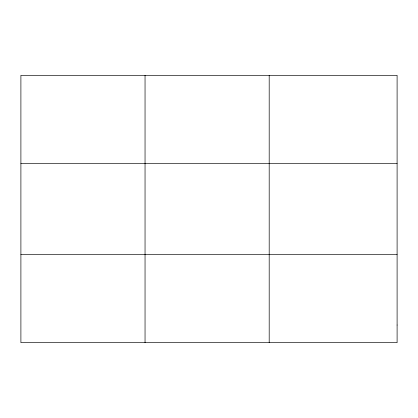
<?xml version="1.0" encoding="UTF-8"?>
<svg xmlns="http://www.w3.org/2000/svg" width="418" height="418" viewBox="0 0 418 418"><rect width="100%" height="100%" fill="white"/><g stroke="black" fill="none" stroke-linecap="round" stroke-linejoin="round"><path stroke-width="0.63" d="M145.046 75.324L145.046 342.676M269.192 75.324L269.192 342.676M20.9 163.548L397.1 163.548M20.9 254.452L397.1 254.452M397.1 325.032L397.1 342.676L20.9 342.676L20.9 75.324L397.1 75.324L397.1 325.032"/></g></svg>
